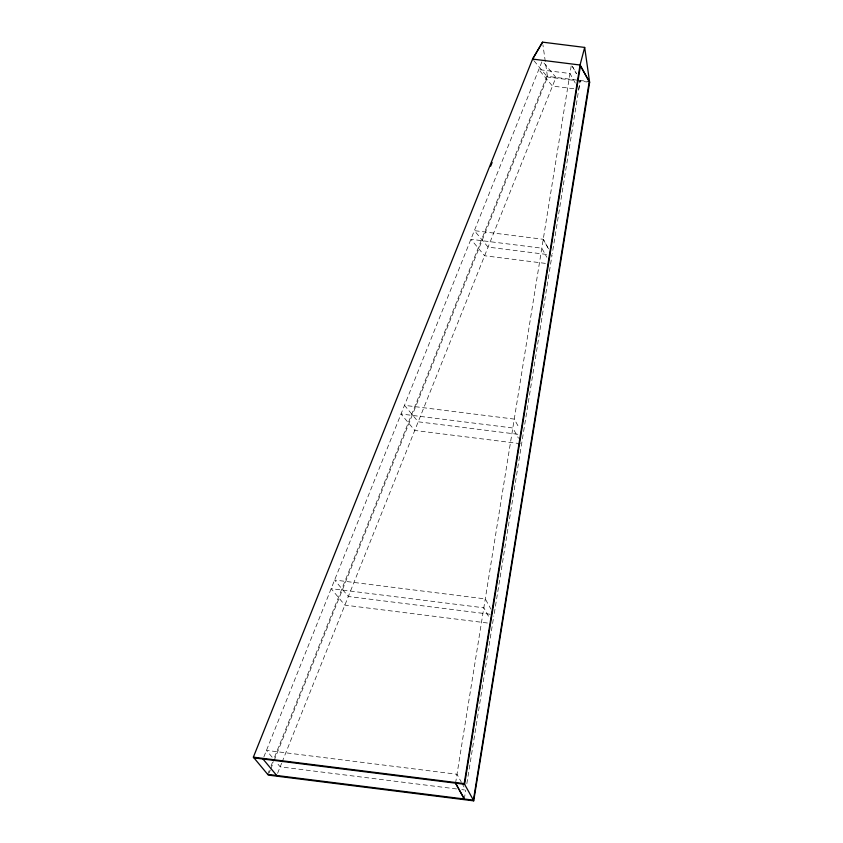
<?xml version="1.0" encoding="UTF-8"?>
<svg xmlns="http://www.w3.org/2000/svg" width="843" height="843" viewBox="0 0 843 843"><rect width="100%" height="100%" fill="white"/><g stroke="black" fill="none" stroke-linecap="round" stroke-linejoin="round"><path stroke-width="0.63" stroke-dasharray="4.21 3.16" d="M578.762 89.369L580.195 80.475L552.249 253.838M455.568 783.168L571.406 64.605L576.433 73.668L572.66 66.871M464.282 799.006L465.715 790.102M466.843 783.663L493.798 616.012M494.283 613.462L552.028 255.123L488.065 247.104L474.367 230.645L543.25 239.286L548.898 249.475L543.25 239.286M263.88 756.866L542.239 60.938M267.684 774.359L269.149 770.692M271.109 765.802L272.574 762.135M274.533 757.246L546.896 76.291L589.236 81.602M269.286 772.662L270.255 770.217M270.751 768.995L273.68 761.65M274.175 760.428L547.507 77.029L542.913 44.732M277.589 773.337L281.646 763.2M282.131 761.988L555.937 77.43L543.05 61.908M546.896 76.291L547.507 77.029L575.59 80.549M576.875 80.717L587.086 81.992M573.756 88.736L552.471 86.07L538.782 69.59L569.973 73.499L575.621 83.699M545.41 263.374L484.609 255.756L470.91 239.296L541.807 248.179L546.822 257.231M517.834 434.282L418.191 421.795L404.492 405.335L514.262 419.097L519.267 428.149M520.279 443.671L414.735 430.446L401.036 413.987L512.829 427.991L518.456 438.181M490.099 614.252L348.328 596.486L334.618 580.026L485.273 598.909L490.889 609.089M487.391 622.998L344.861 605.126L331.162 588.667L483.84 607.803L488.824 616.855M456.569 788.953L280.182 766.845L276.957 762.978M461.795 789.606L464.409 789.944M272.12 757.162L266.483 750.386L457.001 774.264L461.363 782.188M534.009 60.78L547.507 77.029M461.985 783.316L464.472 787.836"/><path stroke-width="1.26" d="M267.684 774.359L473.408 800.144L464.208 783.59L580.047 65.016L584.673 47.429L542.544 42.15L532.576 59.084M473.408 800.144L589.236 81.602L580.437 65.733L464.609 784.296L253.985 757.899M542.544 42.15L532.586 59.073L253.364 757.162L268.306 775.107L473.713 800.85L589.636 82.308L584.673 47.429M490.658 166.176L492.133 162.509M253.364 757.162L464.208 783.59M533.208 59.811L532.586 59.073L580.047 65.016L589.636 82.308M263.016 759.037L276.725 775.497M473.313 800.133L473.713 800.85M464.367 799.016L455.568 783.168L464.282 799.006"/></g></svg>
